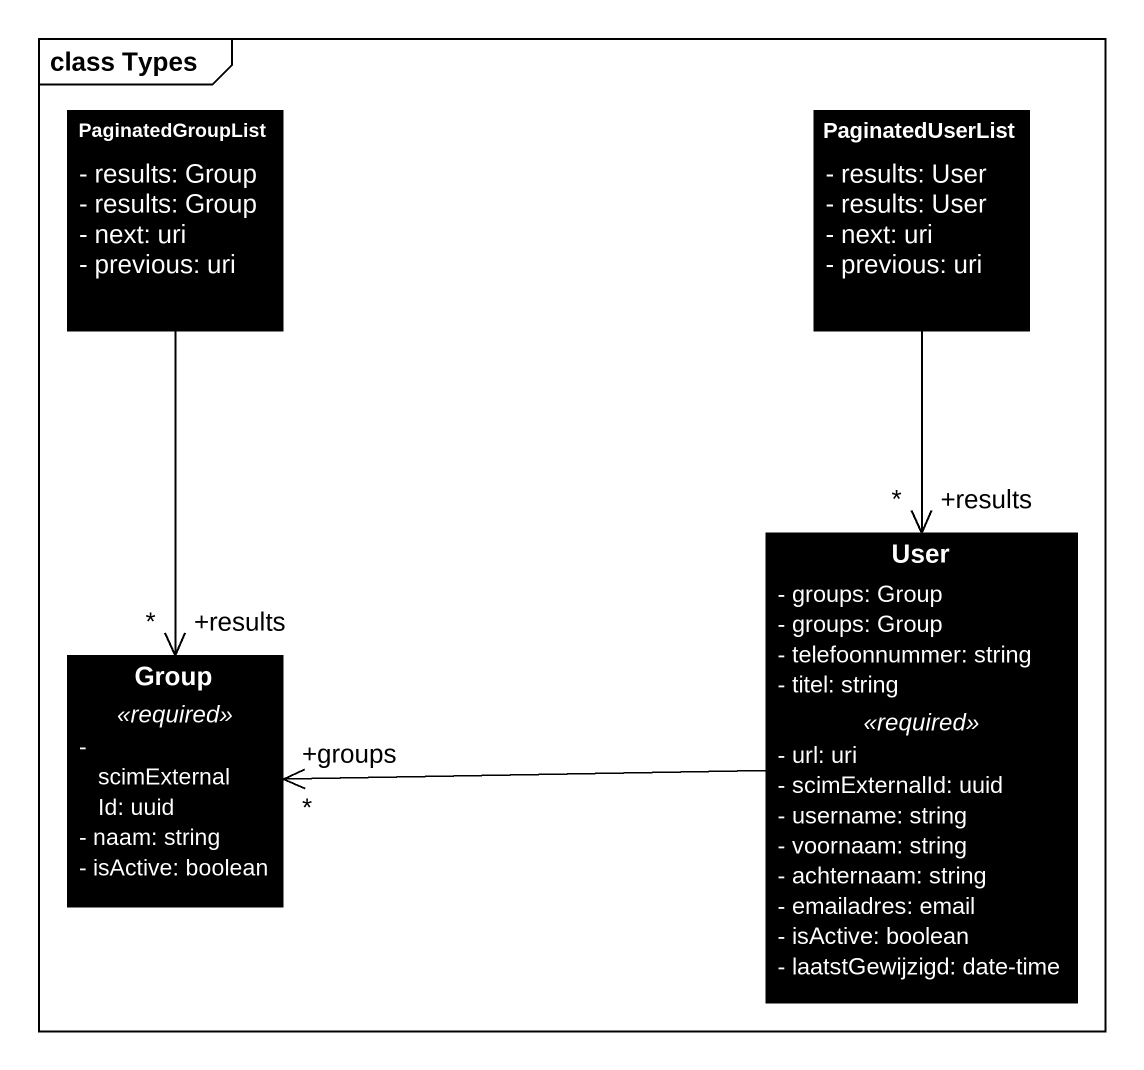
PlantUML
@startuml
mainframe class Types
hide circle
hide empty members
skinparam classAttributeIconSize 0
class PaginatedGroupList #000000 {
  - results: Group
  - results: Group
  - next: uri
  - previous: uri
}
class PaginatedUserList #000000 {
  - results: User
  - results: User
  - next: uri
  - previous: uri
}
class User #000000 {
  - groups: Group
  - groups: Group
  - telefoonnummer: string
  - titel: string
  .. <<required>> ..
  - url: uri
  - scimExternalId: uuid
  - username: string
  - voornaam: string
  - achternaam: string
  - emailadres: email
  - isActive: boolean
  - laatstGewijzigd: date-time
}
class "Group" as Group_ #000000 {
  .. <<required>> ..
  - scimExternalId: uuid
  - naam: string
  - isActive: boolean
}
PaginatedGroupList --> "+results\n*" Group_
PaginatedUserList --> "+results\n*" User
User -left-> "+groups\n*" Group_
@enduml
